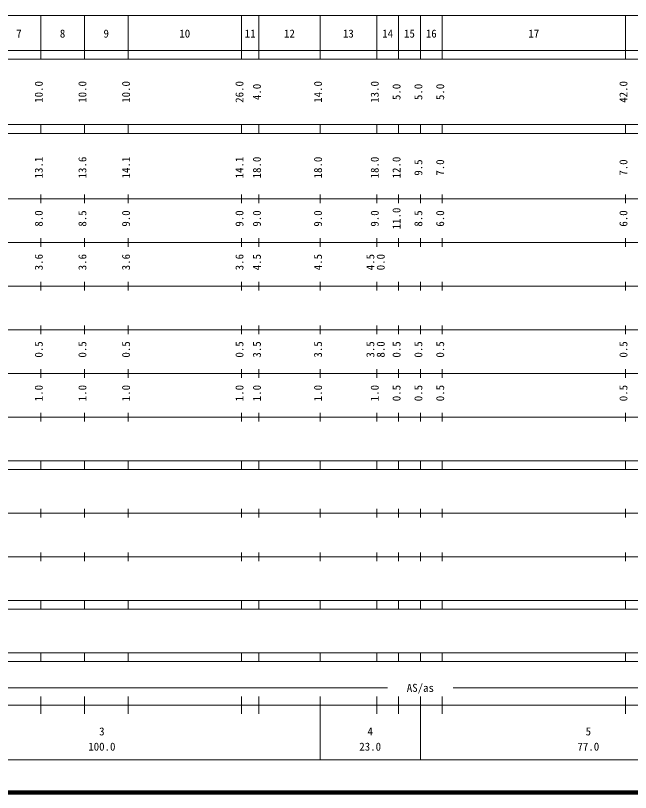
# Model space of a CAD drawing. Units: millimetres on the paper, enlarged 1000 times. Extents: x 40000 to 680000, y 20000 to 380000.
# Drawn here: x 298216 to 439155, y 20000 to 198000 of the extents above; entities that cross this region are included whole.
import ezdxf
from ezdxf.enums import TextEntityAlignment as Align

# ---------------------------------------------------------------- set-up
doc = ezdxf.new("R2010")
doc.units = ezdxf.units.MM
doc.header["$LTSCALE"] = 1000
doc.layers.add('M-TTL', color=2, linetype='Continuous', lineweight=140)
doc.layers.add('M-TTL-BAND', color=7, linetype='Continuous', lineweight=13)
doc.styles.add('ＭＳ ゴシック', font='')
doc.styles.get('ＭＳ ゴシック').set_extended_font_data('MS Gothic')

msp = doc.modelspace()

# ---------------------------------------------------------------- linework, layer by layer
at = {"layer": 'M-TTL'}
msp.add_line((40000, 20000), (680000, 20000), dxfattribs=at)
at = {"layer": 'M-TTL-BAND'}
for p, q in [((68000, 198000), (579000, 198000)), ((304000, 188000), (304000, 198000)), ((314000, 188000), (314000, 198000)), ((324000, 188000), (324000, 198000)), ((350000, 188000), (350000, 198000)), ((354000, 188000), (354000, 198000)), ((368000, 188000), (368000, 198000)), ((381000, 188000), (381000, 198000)), ((386000, 188000), (386000, 198000)), ((391000, 188000), (391000, 198000)), ((396000, 188000), (396000, 198000)), ((438000, 188000), (438000, 198000)), ((40000, 190000), (579000, 190000)), ((40000, 188000), (579000, 188000)), ((40000, 173000), (579000, 173000)), ((304000, 171000), (304000, 173000)), ((314000, 171000), (314000, 173000)), ((324000, 171000), (324000, 173000)), ((350000, 171000), (350000, 173000)), ((354000, 171000), (354000, 173000)), ((368000, 171000), (368000, 173000)), ((381000, 171000), (381000, 173000)), ((386000, 171000), (386000, 173000)), ((391000, 171000), (391000, 173000)), ((396000, 171000), (396000, 173000)), ((438000, 171000), (438000, 173000)), ((40000, 171000), (579000, 171000)), ((304000, 155000), (304000, 157000)), ((314000, 155000), (314000, 157000)), ((324000, 155000), (324000, 157000)), ((350000, 155000), (350000, 157000)), ((354000, 155000), (354000, 157000)), ((368000, 155000), (368000, 157000)), ((381000, 155000), (381000, 157000)), ((386000, 155000), (386000, 157000)), ((391000, 155000), (391000, 157000)), ((396000, 155000), (396000, 157000)), ((438000, 155000), (438000, 157000)), ((40000, 156000), (579000, 156000)), ((46000, 146000), (579000, 146000)), ((304000, 145000), (304000, 147000)), ((314000, 145000), (314000, 147000)), ((324000, 145000), (324000, 147000)), ((350000, 145000), (350000, 147000)), ((354000, 145000), (354000, 147000)), ((368000, 145000), (368000, 147000)), ((381000, 145000), (381000, 147000)), ((386000, 145000), (386000, 147000)), ((391000, 145000), (391000, 147000)), ((396000, 145000), (396000, 147000)), ((438000, 145000), (438000, 147000)), ((52000, 136000), (579000, 136000)), ((304000, 135000), (304000, 137000)), ((314000, 135000), (314000, 137000)), ((324000, 135000), (324000, 137000)), ((350000, 135000), (350000, 137000)), ((354000, 135000), (354000, 137000)), ((368000, 135000), (368000, 137000)), ((381000, 135000), (381000, 137000)), ((386000, 135000), (386000, 137000)), ((391000, 135000), (391000, 137000)), ((396000, 135000), (396000, 137000)), ((438000, 135000), (438000, 137000)), ((304000, 125000), (304000, 127000)), ((314000, 125000), (314000, 127000)), ((324000, 125000), (324000, 127000)), ((350000, 125000), (350000, 127000)), ((354000, 125000), (354000, 127000)), ((368000, 125000), (368000, 127000)), ((381000, 125000), (381000, 127000)), ((386000, 125000), (386000, 127000)), ((391000, 125000), (391000, 127000)), ((396000, 125000), (396000, 127000)), ((438000, 125000), (438000, 127000)), ((46000, 126000), (579000, 126000)), ((52000, 116000), (579000, 116000)), ((304000, 115000), (304000, 117000)), ((314000, 115000), (314000, 117000)), ((324000, 115000), (324000, 117000)), ((350000, 115000), (350000, 117000)), ((354000, 115000), (354000, 117000)), ((368000, 115000), (368000, 117000)), ((381000, 115000), (381000, 117000)), ((386000, 115000), (386000, 117000)), ((391000, 115000), (391000, 117000)), ((396000, 115000), (396000, 117000)), ((438000, 115000), (438000, 117000)), ((304000, 105000), (304000, 107000)), ((314000, 105000), (314000, 107000)), ((324000, 105000), (324000, 107000)), ((350000, 105000), (350000, 107000)), ((354000, 105000), (354000, 107000)), ((368000, 105000), (368000, 107000)), ((381000, 105000), (381000, 107000)), ((386000, 105000), (386000, 107000)), ((391000, 105000), (391000, 107000)), ((396000, 105000), (396000, 107000)), ((438000, 105000), (438000, 107000)), ((46000, 106000), (579000, 106000)), ((40000, 96000), (579000, 96000)), ((304000, 94000), (304000, 96000)), ((314000, 94000), (314000, 96000)), ((324000, 94000), (324000, 96000)), ((350000, 94000), (350000, 96000)), ((354000, 94000), (354000, 96000)), ((368000, 94000), (368000, 96000)), ((381000, 94000), (381000, 96000)), ((386000, 94000), (386000, 96000)), ((391000, 94000), (391000, 96000)), ((396000, 94000), (396000, 96000)), ((438000, 94000), (438000, 96000)), ((40000, 94000), (579000, 94000)), ((49000, 84000), (579000, 84000)), ((304000, 83000), (304000, 85000)), ((314000, 83000), (314000, 85000)), ((324000, 83000), (324000, 85000)), ((350000, 83000), (350000, 85000)), ((354000, 83000), (354000, 85000)), ((368000, 83000), (368000, 85000)), ((381000, 83000), (381000, 85000)), ((386000, 83000), (386000, 85000)), ((391000, 83000), (391000, 85000)), ((396000, 83000), (396000, 85000)), ((438000, 83000), (438000, 85000)), ((304000, 73000), (304000, 75000)), ((314000, 73000), (314000, 75000)), ((324000, 73000), (324000, 75000)), ((350000, 73000), (350000, 75000)), ((354000, 73000), (354000, 75000)), ((368000, 73000), (368000, 75000)), ((381000, 73000), (381000, 75000)), ((386000, 73000), (386000, 75000)), ((391000, 73000), (391000, 75000)), ((396000, 73000), (396000, 75000)), ((438000, 73000), (438000, 75000)), ((40000, 74000), (579000, 74000)), ((40000, 64000), (579000, 64000)), ((304000, 62000), (304000, 64000)), ((314000, 62000), (314000, 64000)), ((324000, 62000), (324000, 64000)), ((350000, 62000), (350000, 64000)), ((354000, 62000), (354000, 64000)), ((368000, 62000), (368000, 64000)), ((381000, 62000), (381000, 64000)), ((386000, 62000), (386000, 64000)), ((391000, 62000), (391000, 64000)), ((396000, 62000), (396000, 64000)), ((438000, 62000), (438000, 64000)), ((40000, 62000), (579000, 62000)), ((40000, 52000), (579000, 52000)), ((304000, 50000), (304000, 52000)), ((314000, 50000), (314000, 52000)), ((324000, 50000), (324000, 52000)), ((350000, 50000), (350000, 52000)), ((354000, 50000), (354000, 52000)), ((368000, 50000), (368000, 52000)), ((381000, 50000), (381000, 52000)), ((386000, 50000), (386000, 52000)), ((391000, 50000), (391000, 52000)), ((396000, 50000), (396000, 52000)), ((438000, 50000), (438000, 52000)), ((40000, 50000), (579000, 50000)), ((71000, 44000), (383500, 44000)), ((398500, 44000), (565000, 44000)), ((304000, 38000), (304000, 42000)), ((314000, 38000), (314000, 42000)), ((324000, 38000), (324000, 42000)), ((350000, 38000), (350000, 42000)), ((354000, 38000), (354000, 42000)), ((368000, 27500), (368000, 42000)), ((381000, 38000), (381000, 42000)), ((386000, 38000), (386000, 42000)), ((391000, 27500), (391000, 42000)), ((396000, 38000), (396000, 42000)), ((438000, 38000), (438000, 42000)), ((40000, 40000), (579000, 40000)), ((68000, 27500), (579000, 27500))]:
    msp.add_line(p, q, dxfattribs=at)

# ---------------------------------------------------------------- texts
at = {"layer": 'M-TTL-BAND', "style": 'ＭＳ ゴシック'}
for s, p in [('7', (299000, 192405)), ('8', (309000, 192405)), ('9', (319000, 192405)), ('10', (337000, 192405)), ('11', (352000, 192405)), ('12', (361000, 192405)), ('13', (374500, 192405)), ('14', (383500, 192405)), ('15', (388500, 192405)), ('16', (393500, 192405)), ('17', (417000, 192405)), ('AS/as', (391000, 42500)), ('3', (318000, 32523)), ('4', (379500, 32523)), ('5', (429500, 32523)), ('100.0', (318000, 29033)), ('23.0', (379500, 29033)), ('77.0', (429500, 29033))]:
    msp.add_text(s, height=1833, dxfattribs=at).set_placement(p, align=Align.BOTTOM_CENTER)
for s, p in [('10.0', (305000, 180500)), ('10.0', (315000, 180500)), ('10.0', (325000, 180500)), ('26.0', (351000, 180500)), ('4.0', (355000, 180500)), ('14.0', (369000, 180500)), ('13.0', (382000, 180500)), ('5.0', (387000, 180500)), ('5.0', (392000, 180500)), ('5.0', (397000, 180500)), ('42.0', (439000, 180500)), ('13.1', (305000, 163174)), ('13.6', (315000, 163174)), ('14.1', (325000, 163174)), ('14.1', (351000, 163174)), ('18.0', (355000, 163174)), ('18.0', (369000, 163174)), ('18.0', (382000, 163174)), ('12.0', (387000, 163174)), ('9.5', (392000, 163174)), ('7.0', (397000, 163174)), ('7.0', (439000, 163174)), ('8.0', (305000, 151500)), ('8.5', (315000, 151500)), ('9.0', (325000, 151500)), ('9.0', (351000, 151500)), ('9.0', (355000, 151500)), ('9.0', (369000, 151500)), ('9.0', (382000, 151500)), ('11.0', (387000, 151500)), ('8.5', (392000, 151500)), ('6.0', (397000, 151500)), ('6.0', (439000, 151500)), ('3.6', (305000, 141500)), ('3.6', (315000, 141500)), ('3.6', (325000, 141500)), ('3.6', (351000, 141500)), ('4.5', (355000, 141500)), ('4.5', (369000, 141500)), ('4.5', (381000, 141500)), ('0.0', (383370, 141500)), ('0.5', (305000, 121500)), ('0.5', (315000, 121500)), ('0.5', (325000, 121500)), ('0.5', (351000, 121500)), ('3.5', (355000, 121500)), ('3.5', (369000, 121500)), ('3.5', (381000, 121500)), ('8.0', (383370, 121500)), ('0.5', (387000, 121500)), ('0.5', (392000, 121500)), ('0.5', (397000, 121500)), ('0.5', (439000, 121500)), ('1.0', (305000, 111500)), ('1.0', (315000, 111500)), ('1.0', (325000, 111500)), ('1.0', (351000, 111500)), ('1.0', (355000, 111500)), ('1.0', (369000, 111500)), ('1.0', (382000, 111500)), ('0.5', (387000, 111500)), ('0.5', (392000, 111500)), ('0.5', (397000, 111500)), ('0.5', (439000, 111500))]:
    msp.add_text(s, height=1833, rotation=90, dxfattribs=at).set_placement(p, align=Align.BOTTOM_CENTER)

doc.saveas('drawing.dxf')
